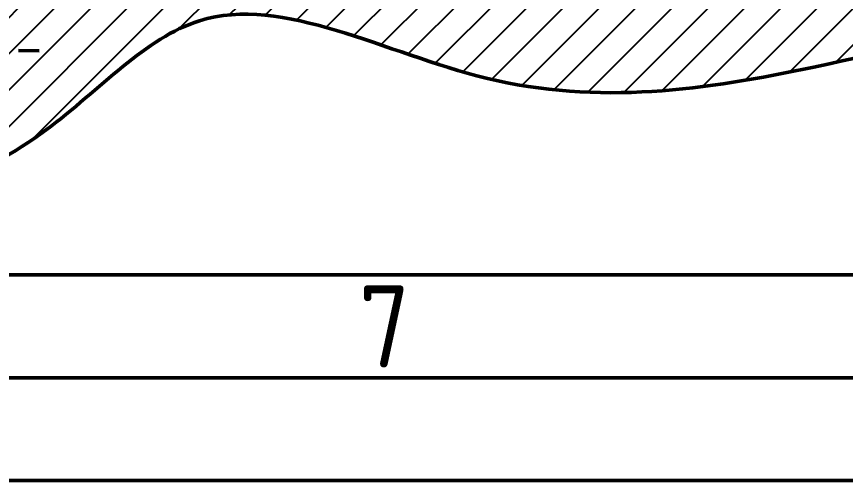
# Model space of a CAD drawing. Header units: millimetres. Extents: x 0 to 118800, y 79635 to 177025.
# Drawn here: x 60685 to 68753, y 93025 to 97540 of the extents above; entities that cross this region are included whole.
import ezdxf
from ezdxf.enums import TextEntityAlignment as Align

# ---------------------------------------------------------------- set-up
doc = ezdxf.new("R2010")
doc.units = ezdxf.units.MM
doc.header["$LTSCALE"] = 200
for name, color, linetype, lineweight in [('AM_0', 7, 'Continuous', 50), ('AM_8', 1, 'Continuous', 25), ('AM_BOR', 7, 'Continuous', 50)]:
    doc.layers.add(name, color=color, linetype=linetype, lineweight=lineweight)
doc.styles.add('ACDINTS', font='isocp.shx', dxfattribs={"height": 1})

# ---------------------------------------------------------------- blocks, each defined once
blk = doc.blocks.new('DIN_A2')
blk.add_line((589, 5), (5, 5))
at = {"layer": 'AM_BOR', "color": 7, "lineweight": 50}
for p, q in [((584, 10), (10, 10)), ((594, 0), (0, 0))]:
    blk.add_line(p, q, dxfattribs=at)
at = {"layer": 'AM_BOR', "color": 7, "lineweight": 50, "style": 'ACDINTS'}
blk.add_text('7', height=4, dxfattribs=at).set_placement((321.333, 7.5), align=Align.MIDDLE_CENTER)

msp = doc.modelspace()

# ---------------------------------------------------------------- hatches: boundary and pattern name
at = {"layer": 'AM_8'}
h = msp.add_hatch(dxfattribs=at)
h.set_pattern_fill('_USER', color=256, scale=250, angle=45, style=0, pattern_type=0)
h.set_pattern_definition([(45, (0, 71218.19), (-176.7767, 176.7767), [])])
edge = h.paths.add_edge_path()
edge.add_spline(control_points=[(52506.3, 97505.8), (53025, 96984.8), (54006.9, 95998.6), (56306.6, 97915.4), (58445.1, 95196), (60988, 96241.9), (62629, 98123.2), (65406.3, 96536.6), (68907.8, 97046.8), (71375.6, 97808.4), (72825.5, 98255.8)], knot_values=[0, 0, 0, 0, 1902.313772, 3600.69156, 7084.878528, 9203.002601, 11035.218845, 13881.063392, 17072.115979, 21616.931395, 21616.931395, 21616.931395, 21616.931395], degree=3, periodic=0)
edge.add_line((60973.3, 98255.8), (72825.5, 98255.8))
edge.add_line((60473.3, 97505.8), (52506.3, 97505.8))
edge.add_line((60473.3, 97505.8), (60473.3, 98255.8))

# ---------------------------------------------------------------- linework, layer by layer
at = {"layer": 'AM_0'}
msp.add_line((60904.4, 97205.4), (60704.5, 97211.2), dxfattribs=at)
msp.add_spline([(52506.3, 97755.8), (54114.6, 96489.9), (55709.3, 97074.4), (58951.7, 95799.2), (60971.6, 96436.8), (62464.2, 97499.3), (65254.9, 96941.4), (68444.2, 97047.7), (72825.5, 98255.8)], degree=3, dxfattribs=at)

# ---------------------------------------------------------------- block references
at = {"layer": 'AM_0', "xscale": 200, "yscale": 200, "zscale": 200}
msp.add_blockref('DIN_A2', (0, 93025), dxfattribs=at)

doc.saveas('drawing.dxf')
